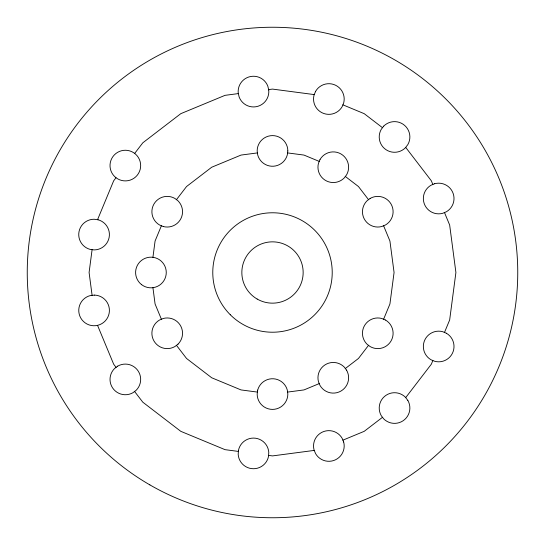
<?xml version="1.0" encoding="UTF-8"?>
<svg xmlns="http://www.w3.org/2000/svg" width="545" height="545" viewBox="0 0 545 545"><rect width="100%" height="100%" fill="white"/><g stroke="black" fill="none" stroke-linecap="round" stroke-linejoin="round"><path stroke-width="0.82" d="M92.098 249.644L89.094 272.5L92.098 295.349M152.934 257.301L155.073 241.033L161.402 225.759M97.548 219.703L113.667 180.797L116.01 177.738A15.328 15.328 0 0 0 140.535 167.581A15.328 15.328 0 0 0 119.471 151.421A15.328 15.328 0 0 0 116.01 177.738M383.598 319.241L389.927 303.967L394.069 272.5L389.927 241.033L383.598 225.759M432.859 360.524L431.333 364.203L405.698 397.618M444.488 332.443L449.659 319.97L455.906 272.5L449.659 225.03L444.488 212.557M134.669 153.417L142.81 142.81L180.797 113.667L225.03 95.341L238.335 93.59M176.471 199.661L186.54 186.54L211.719 167.22L241.033 155.073L257.431 152.913M368.529 345.339L358.46 358.46L345.339 368.529M382.495 417.3L364.203 431.333L342.907 440.156M319.241 383.598L303.967 389.927L287.569 392.087M268.637 89.598L272.5 89.094L314.254 94.592M314.254 450.408L272.5 455.906L268.59 455.395M287.569 152.913L303.967 155.073L319.241 161.402M257.431 392.087L241.033 389.927L211.719 377.78L186.54 358.46L176.471 345.339M238.383 451.417L225.03 449.659L180.797 431.333L142.81 402.19L134.588 391.474M342.907 104.844L364.203 113.667L382.495 127.7M345.339 176.471L358.46 186.54L368.529 199.661M405.698 147.382L431.333 180.797L432.859 184.476M116.085 367.364L113.667 364.203L97.541 325.358M161.402 319.241L155.073 303.967L152.934 287.699M238.451 450.429L238.192 454.421A15.328 15.328 0 0 0 268.522 456.383L268.78 452.391A15.328 15.328 0 0 0 238.451 450.429M287.828 150.931L287.304 154.903A15.328 15.328 0 0 1 257.696 154.903L257.172 150.931A15.328 15.328 0 0 1 272.5 135.603A15.328 15.328 0 0 1 287.828 150.931M257.696 390.097L257.172 394.069A15.328 15.328 0 0 0 272.5 409.397A15.328 15.328 0 0 0 287.828 394.069L287.304 390.097A15.328 15.328 0 0 0 257.696 390.097M315.589 91.362L314.056 95.062A15.328 15.328 0 0 0 342.137 106.691L343.67 102.991A15.328 15.328 0 0 0 315.589 91.362M320.01 159.556L318.478 163.255A15.328 15.328 0 0 0 344.12 178.058L346.559 174.884A15.328 15.328 0 0 0 340.945 153.942A15.328 15.328 0 0 0 320.01 159.556M383.714 126.113L381.275 129.288A15.328 15.328 0 0 0 405.391 147.79L407.824 144.616A15.328 15.328 0 0 0 383.714 126.113M117.672 366.145L114.498 368.584A15.328 15.328 0 0 0 133 392.693L136.175 390.261A15.328 15.328 0 0 0 117.672 366.145M178.058 344.12L174.884 346.559A15.328 15.328 0 0 1 153.942 340.945A15.328 15.328 0 0 1 159.556 320.01L163.255 318.478A15.328 15.328 0 0 1 178.058 344.12M370.116 198.441L366.942 200.88A15.328 15.328 0 0 0 381.745 226.522L385.444 224.99A15.328 15.328 0 0 0 391.058 204.055A15.328 15.328 0 0 0 370.116 198.441M434.706 183.706L431.013 185.239A15.328 15.328 0 0 0 442.642 213.32L446.341 211.787A15.328 15.328 0 0 0 434.706 183.706M94.612 295.104L90.633 295.492A15.328 15.328 0 0 0 82.009 319.867A15.328 15.328 0 0 0 107.746 317.374A15.328 15.328 0 0 0 94.612 295.104M98.052 219.771L94.087 219.247A15.328 15.328 0 0 0 90.116 249.385L94.087 249.903A15.328 15.328 0 0 0 98.052 219.771M446.341 333.213L442.642 331.68A15.328 15.328 0 0 0 431.013 359.761L434.706 361.294A15.328 15.328 0 0 0 446.341 333.213M163.255 226.522L159.556 224.99A15.328 15.328 0 0 1 153.942 204.055A15.328 15.328 0 0 1 174.884 198.441L178.058 200.88A15.328 15.328 0 0 1 163.255 226.522M385.444 320.01L381.745 318.478A15.328 15.328 0 0 0 366.942 344.12L370.116 346.559A15.328 15.328 0 0 0 391.058 340.945A15.328 15.328 0 0 0 385.444 320.01M407.824 400.384L405.391 397.21A15.328 15.328 0 0 0 381.275 415.712L383.714 418.887A15.328 15.328 0 0 0 407.824 400.384M346.559 370.116L344.12 366.942A15.328 15.328 0 0 0 318.478 381.745L320.01 385.444A15.328 15.328 0 0 0 340.945 391.058A15.328 15.328 0 0 0 346.559 370.116M343.67 442.009L342.137 438.309A15.328 15.328 0 0 0 314.056 449.938L315.589 453.638A15.328 15.328 0 0 0 343.67 442.009M268.733 89.993L267.799 86.103A15.328 15.328 0 0 0 238.24 93.195L239.173 97.085A15.328 15.328 0 0 0 268.733 89.993M149.875 484.893A245.25 245.25 0 0 0 517.75 272.5A245.25 245.25 0 0 0 149.875 60.107A245.25 245.25 0 0 0 149.875 484.893M257.172 299.048A30.656 30.656 0 0 0 303.156 272.5A30.656 30.656 0 0 0 257.172 245.952A30.656 30.656 0 0 0 257.172 299.048M141.605 284.66A15.328 15.328 0 0 0 166.13 274.503A15.328 15.328 0 0 0 145.065 258.337A15.328 15.328 0 0 0 141.605 284.66M230.269 314.731A59.725 59.725 0 0 0 330.188 287.958A59.725 59.725 0 0 0 257.042 214.812A59.725 59.725 0 0 0 230.269 314.731"/></g></svg>
